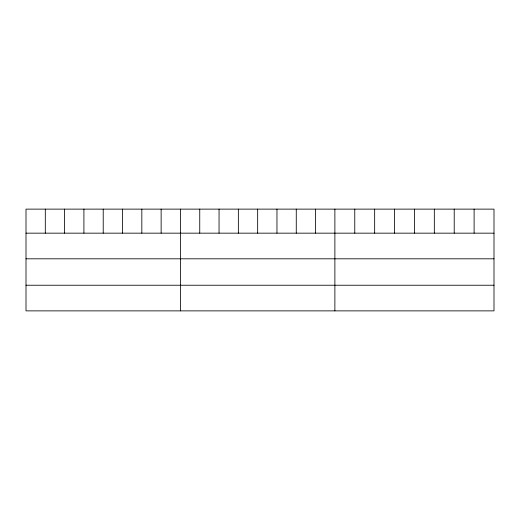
<?xml version="1.0" encoding="UTF-8"?>
<svg xmlns="http://www.w3.org/2000/svg" width="520" height="520" viewBox="0 0 520 520"><rect width="100%" height="100%" fill="white"/><g stroke="black" fill="none" stroke-linecap="round" stroke-linejoin="round"><path stroke-width="0.78" d="M494 233.161L494 310.875L26 310.875L26 209.125L494 209.125L494 233.161L26 233.161M26 258.811L494 258.811M26 285.233L494 285.233M474.11 209.125L474.11 233.161M454.22 209.125L454.22 233.161M434.33 209.125L434.33 233.161M414.44 209.125L414.44 233.161M394.55 209.125L394.55 233.161M374.66 209.125L374.66 233.161M354.77 209.125L354.77 233.161M334.88 209.125L334.88 310.875M315.575 209.125L315.575 233.161M296.27 209.125L296.27 233.161M276.965 209.125L276.965 233.161M257.66 209.125L257.66 233.161M238.355 209.125L238.355 233.161M219.05 209.125L219.05 233.161M199.745 209.125L199.745 233.161M180.44 209.125L180.44 310.875M161.135 209.125L161.135 233.161M141.83 209.125L141.83 233.161M122.525 209.125L122.525 233.161M103.22 209.125L103.22 233.161M83.915 209.125L83.915 233.161M64.61 209.125L64.61 233.161M45.305 209.125L45.305 233.161"/></g></svg>
